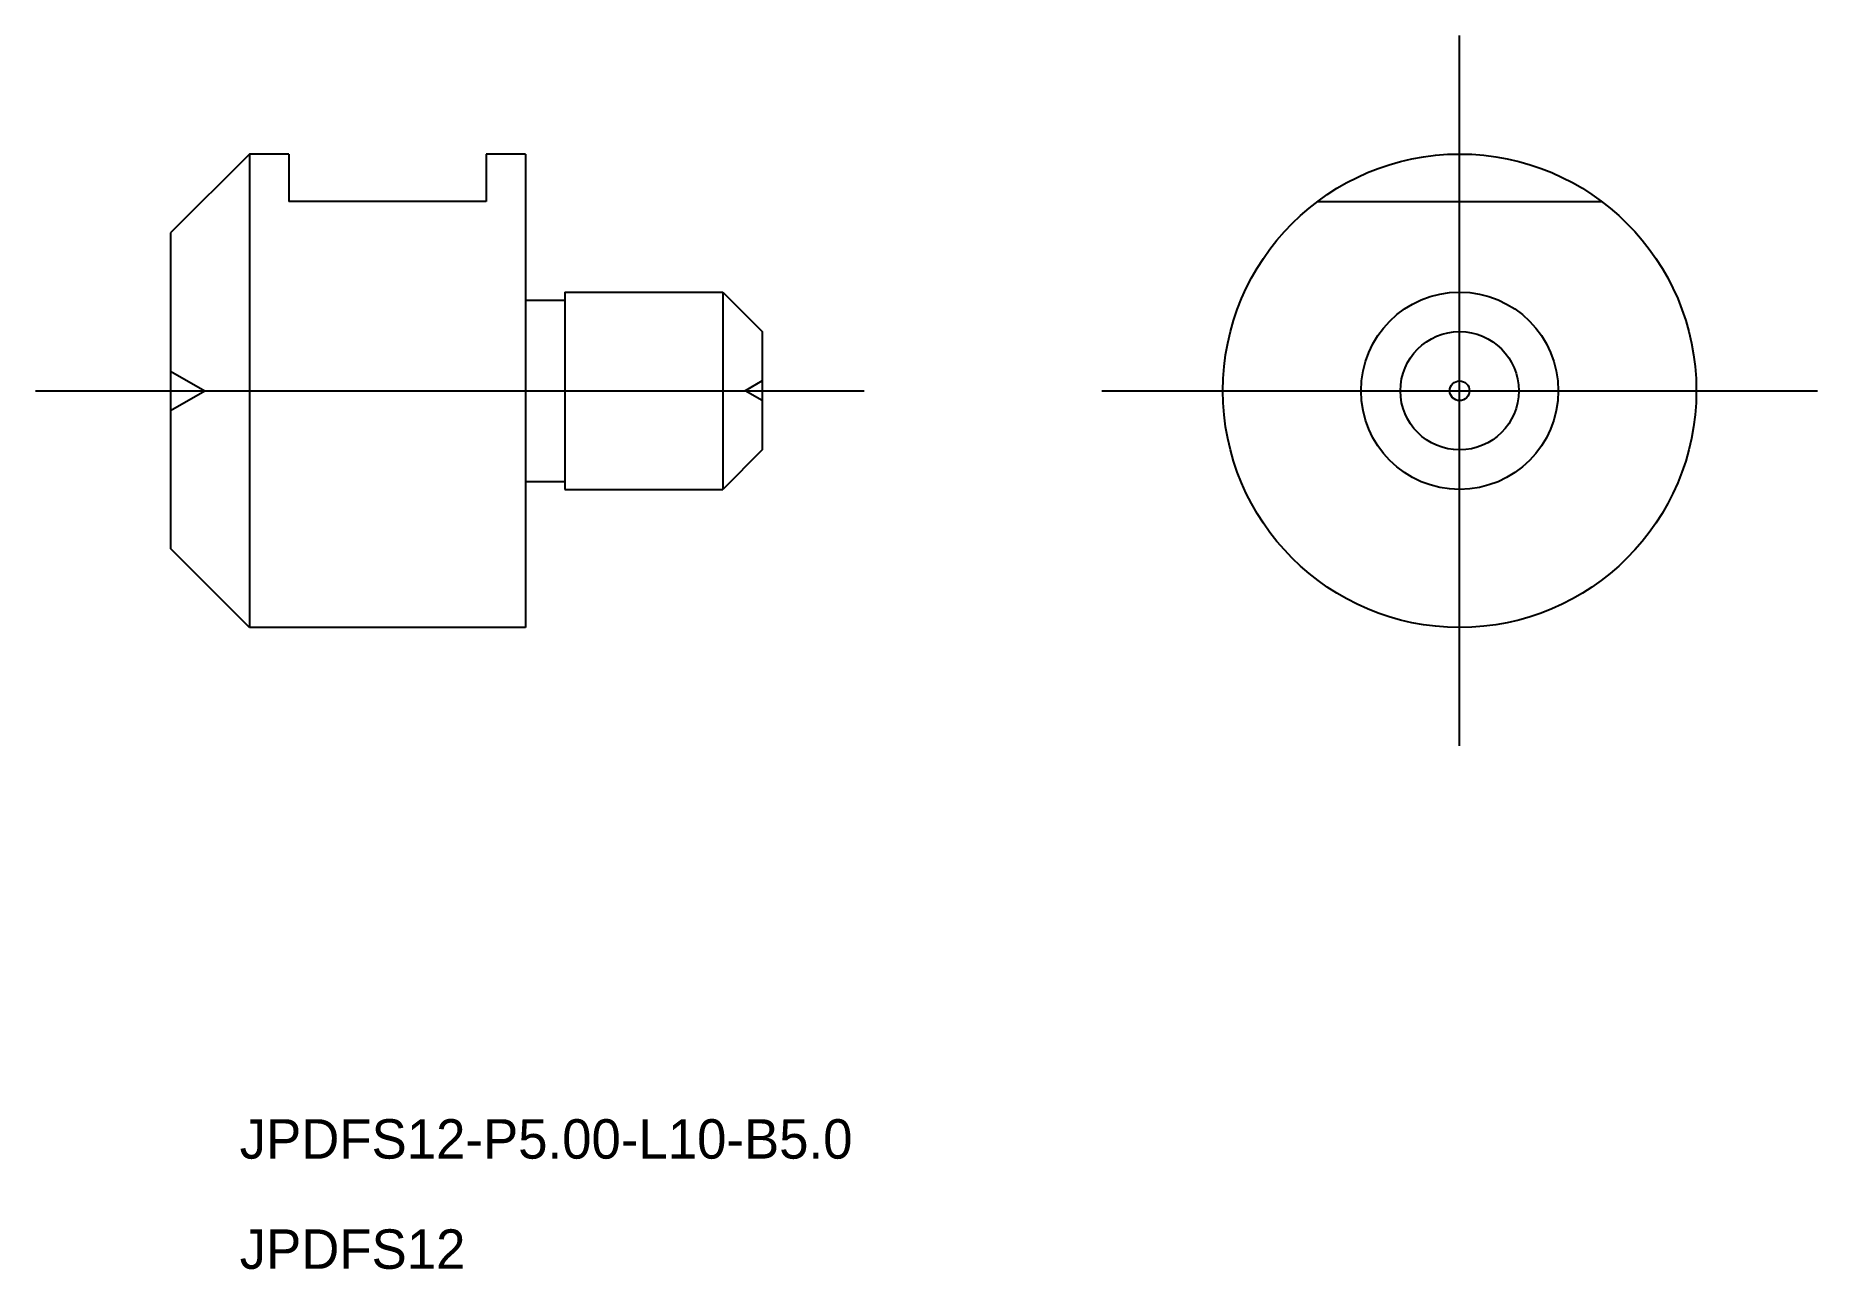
# Model space of a CAD drawing. Extents: x 571.1 to 616.3, y 576.8 to 608.1.
import ezdxf

# ---------------------------------------------------------------- set-up
doc = ezdxf.new("R2010")
doc.units = 0
doc.linetypes.add('CENTER', pattern=[50.8, 31.75, -6.35, 6.35, -6.35])
doc.linetypes.add('DASHED', pattern=[19.05, 12.7, -6.35])
doc.layers.get('0').update_dxf_attribs({"linetype": 'CONTINUOUS'})
doc.layers.add('CENTER', color=1, linetype='CENTER')

msp = doc.modelspace()

# ---------------------------------------------------------------- linework, layer by layer
at = {"color": 7, "linetype": 'CONTINUOUS'}
for p, q in [((576.545, 605.101), (574.545, 603.101)), ((576.545, 605.101), (576.545, 593.101)), ((577.545, 605.101), (576.545, 605.101)), ((577.545, 605.101), (577.545, 603.901)), ((583.545, 605.101), (582.545, 605.101)), ((582.545, 605.101), (582.545, 603.901)), ((583.545, 605.101), (583.545, 593.101)), ((582.545, 603.901), (577.545, 603.901)), ((574.545, 603.101), (574.545, 595.101)), ((583.545, 601.401), (584.545, 601.401)), ((584.545, 601.601), (588.545, 601.601)), ((584.545, 601.601), (584.545, 596.601)), ((588.545, 601.601), (589.545, 600.601)), ((588.545, 601.601), (588.545, 596.601)), ((589.545, 600.601), (589.545, 597.601)), ((589.545, 597.601), (588.545, 596.601)), ((583.545, 596.801), (584.545, 596.801)), ((584.545, 596.601), (588.545, 596.601)), ((576.545, 593.101), (574.545, 595.101)), ((583.545, 593.101), (576.545, 593.101))]:
    msp.add_line(p, q, dxfattribs=at)
at = {"color": 3, "linetype": 'DASHED'}
for p, q in [((603.624, 603.901), (610.824, 603.901)), ((574.545, 599.601), (575.411, 599.101)), ((574.545, 598.601), (575.411, 599.101)), ((589.545, 599.351), (589.112, 599.101)), ((589.545, 598.851), (589.112, 599.101))]:
    msp.add_line(p, q, dxfattribs=at)
at = {"color": 7, "linetype": 'CONTINUOUS'}
for radius in [6, 2.5, 1.5, 0.25]:
    msp.add_circle((607.224, 599.101), radius, dxfattribs=at)
at = {"layer": 'CENTER', "color": 1, "linetype": 'CENTER'}
for p, q in [((607.224, 590.101), (607.224, 608.101)), ((571.126, 599.101), (592.126, 599.101)), ((598.156, 599.101), (616.293, 599.101))]:
    msp.add_line(p, q, dxfattribs=at)

# ---------------------------------------------------------------- texts
at = {"color": 7, "linetype": 'CONTINUOUS'}
for s, p in [('JPDFS12-P5.00-L10-B5.0', (576.299, 579.641)), ('JPDFS12', (576.299, 576.849))]:
    msp.add_text(s, height=1, dxfattribs=at).set_placement(p)

doc.saveas('drawing.dxf')
